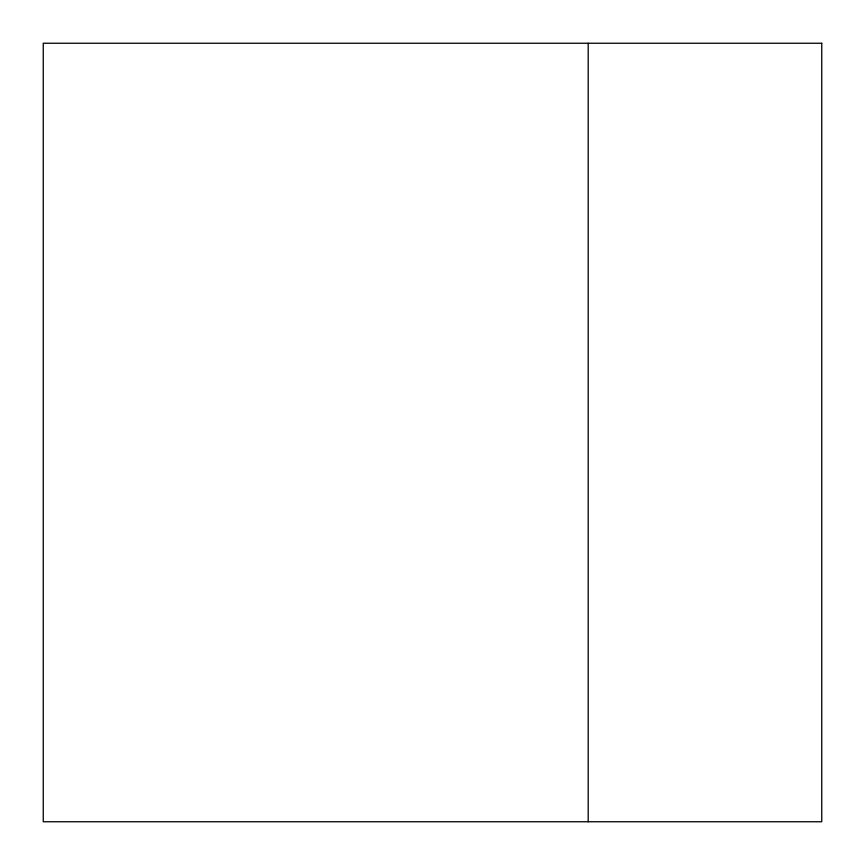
<?xml version="1.0" encoding="UTF-8"?>
<svg xmlns="http://www.w3.org/2000/svg" width="865" height="865" viewBox="0 0 865 865"><rect width="100%" height="100%" fill="white"/><g stroke="black" fill="none" stroke-linecap="round" stroke-linejoin="round"><path stroke-width="1.3" d="M588.2 43.25L588.2 821.75M821.75 43.25L43.25 43.25L43.25 821.75L821.75 821.75L821.75 43.25"/></g></svg>
